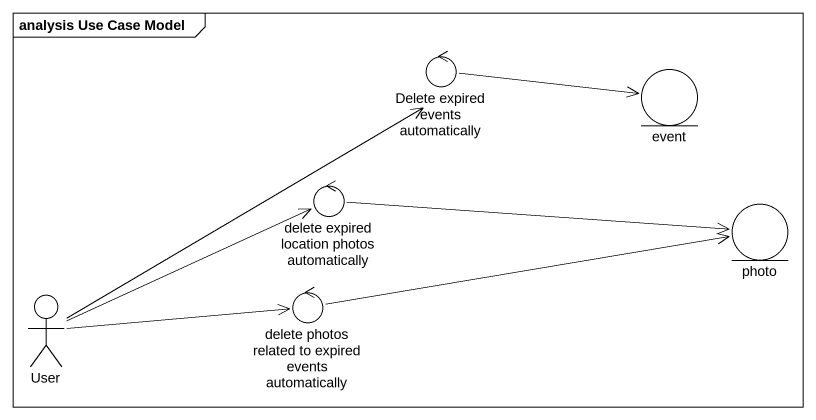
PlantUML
@startuml
mainframe analysis Use Case Model
control "Delete expired events automatically" as Delete_expired_events
entity event
control "delete expired location photos automatically" as delete_expired_location
entity photo
actor User
control "delete photos related to expired events automatically" as delete_photos_related_to
Delete_expired_events -right-> event
delete_expired_location -right-> photo
User -up-> Delete_expired_events
User -right-> delete_expired_location
User -right-> delete_photos_related_to
delete_photos_related_to -right-> photo
@enduml
